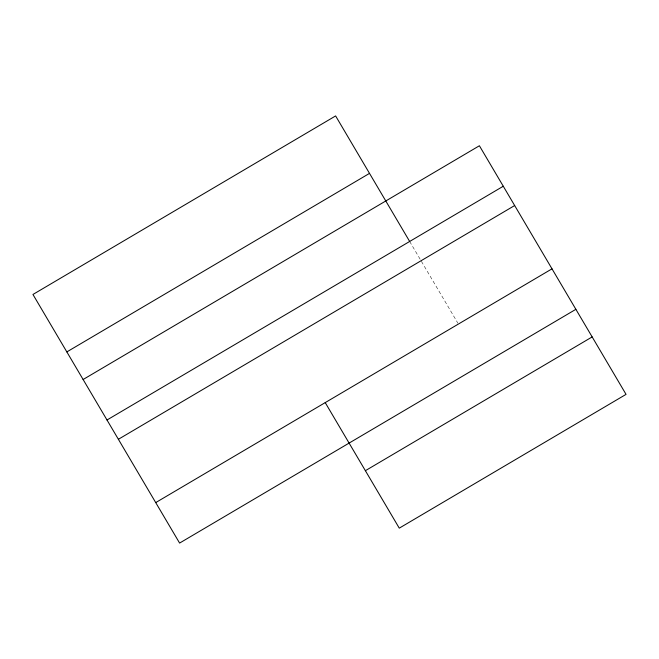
<?xml version="1.0" encoding="UTF-8"?>
<svg xmlns="http://www.w3.org/2000/svg" width="659" height="659" viewBox="0 0 659 659"><rect width="100%" height="100%" fill="white"/><g stroke="black" fill="none" stroke-linecap="round" stroke-linejoin="round"><path stroke-width="0.49" stroke-dasharray="3.29 2.47" d="M409.667 241.458L457.873 323.182"/><path stroke-width="0.99" d="M66.839 351.914L369.51 173.375M83.116 379.51L479.398 145.754L626.05 394.37L399.272 528.147L325.225 402.616M106.997 419.997L503.278 186.242M118.381 439.289L514.663 205.534M155.722 502.595L552.003 268.839M575.884 309.318L179.602 543.074L32.95 294.466L335.62 115.926L409.667 241.458M365.383 470.691L592.161 336.922"/></g></svg>
